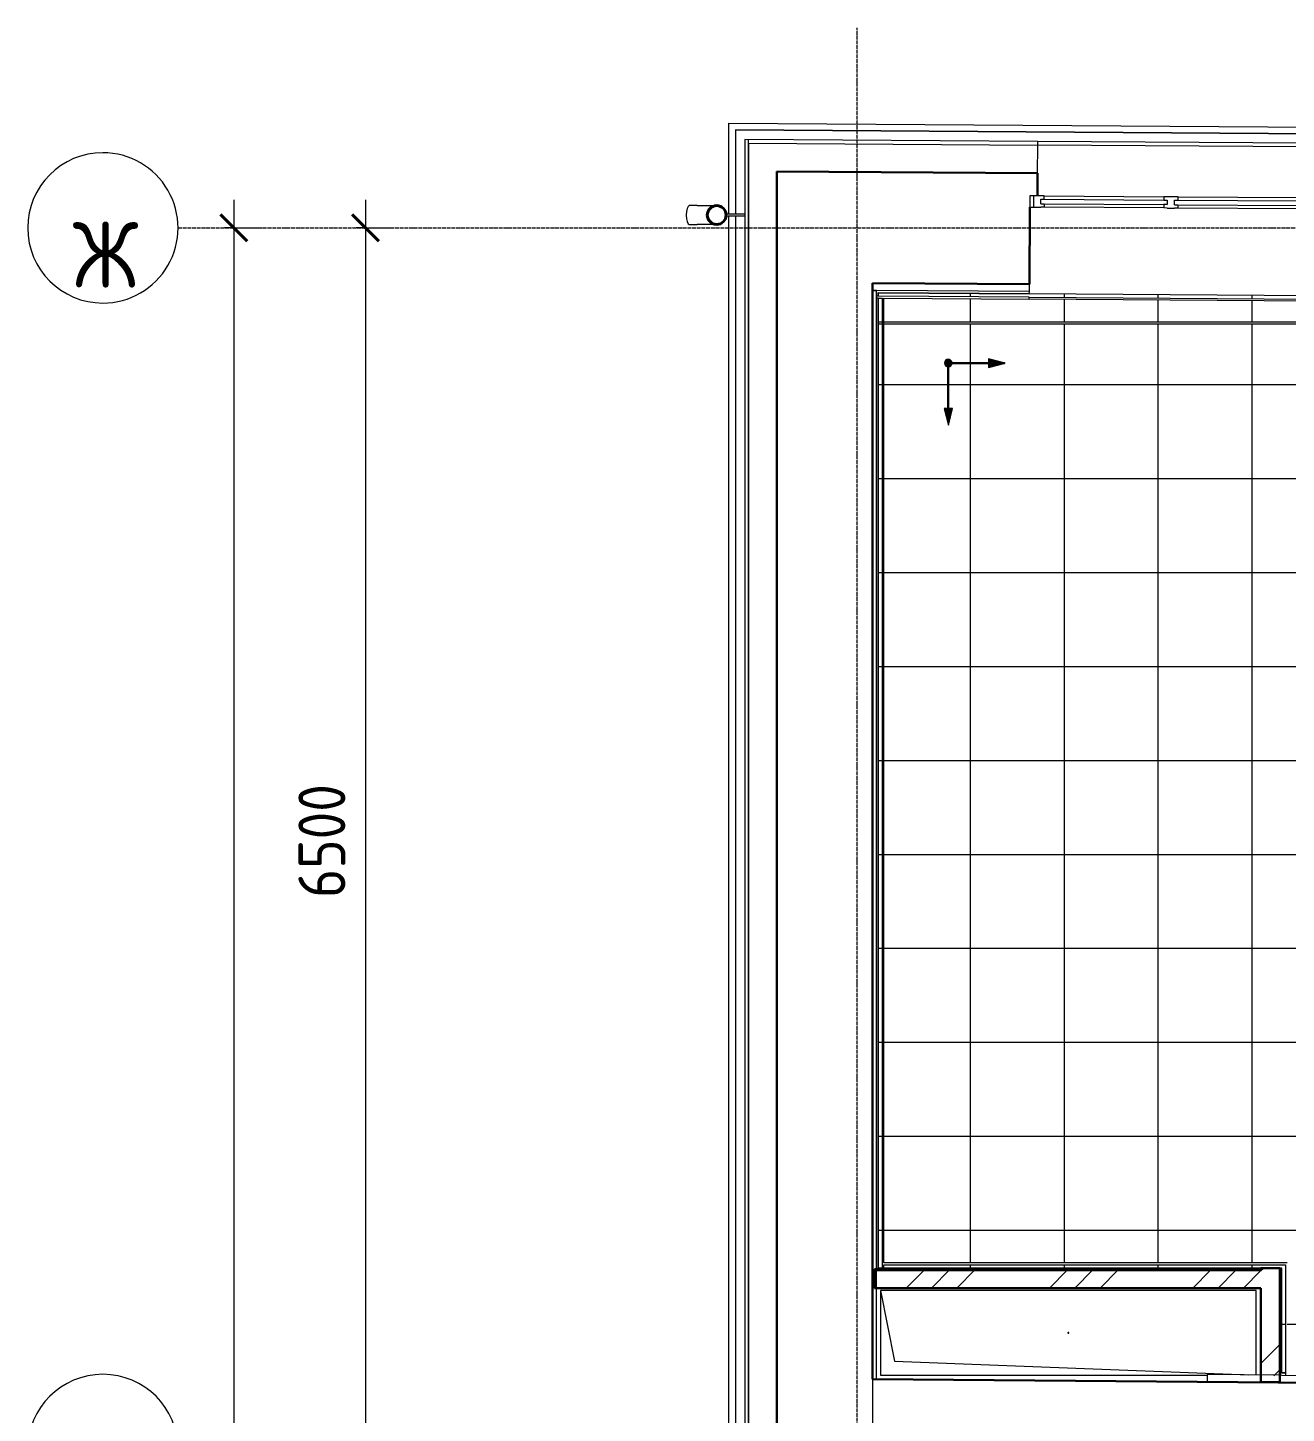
# Model space of a CAD drawing. Header units: millimetres. Extents: x -10915 to 62537, y -37640 to 44223.
# Drawn here: x -10915 to -4216, y 36738 to 44110 of the extents above; entities that cross this region are included whole.
import ezdxf

# ---------------------------------------------------------------- set-up
doc = ezdxf.new("R2010")
doc.units = ezdxf.units.MM
doc.linetypes.add('ADSK_Линия сетки', pattern=[25, 20, -2.5, 0, -2.5])
for name, color, linetype, lineweight in [('_ Окна', 7, 'Continuous', 9), ('Обобщенные модели', 7, 'Continuous', 18), ('Окна', 7, 'Continuous', 9), ('Оси', 7, 'Continuous', 9), ('Перекрытие штриховка', 7, 'Continuous', 18), ('Размеры', 7, 'Continuous', 9), ('Размеры-100', 7, 'Continuous', 9), ('Стены внутренние', 7, 'Continuous', 18), ('Стены наружные', 7, 'Continuous', 18), ('Стены несущие', 7, 'Continuous', 30), ('Стены отделка', 7, 'Continuous', 30), ('Стены штриховка', 7, 'Continuous', 9), ('Узлы', 7, 'Continuous', 18)]:
    doc.layers.add(name, color=color, linetype=linetype, lineweight=lineweight)
doc.layers.add('Линии', color=7, linetype='Continuous', lineweight=9, true_color=0x00a600)
doc.styles.add('GOST Common', font='GOST_Common.ttf', dxfattribs={"width": 0.9, "height": 350})
doc.styles.add('GOST Common_1', font='GOST_Common.ttf', dxfattribs={"width": 0.9, "height": 250})
doc.dimstyles.new('ADSK_Основной_2_5_мм', dxfattribs={"dimscale": 304.8, "dimtxt": 251.428749, "dimasz": 0.463911, "dimexe": 0.492126, "dimexo": 0.492126, "dimgap": 0.098425, "dimtad": 1, "dimrnd": 0.01, "dimdsep": 46, "dimtxsty": 'GOST Common_1', "dimblk1": 'OBLIQUE', "dimblk2": 'OBLIQUE', "dimsah": 1, "dimcen": 0.09, "dimdle": 0.492126, "dimazin": 2, "dimtfac": 1, "dimtdec": 4, "dimtix": 1, "dimtmove": 0, "dimatfit": 3, "dimfxl": 1, "dimtvp": 1, "dimtolj": 1, "dimtzin": 0, "dimlwd": 20, "dimlwe": 20, "dimarcsym": 2})
pattern_1 = [(45, (0, 0), (-381.661, 381.661), []), (45, (134.94, 0), (0, 763.322), []), (45, (-134.94, 0), (0, 763.322), [])]

# ---------------------------------------------------------------- blocks, each defined once
blk = doc.blocks.new('Водосток - Тип 1 _карниз больше 490мм_-5209103-План полов 4-го этажа')
at = {"layer": 'Обобщенные модели'}
for p, q in [((75, 306.2), (75, 263.6)), ((175, 263.6), (175, 306.2)), ((120, 109.1), (120, 10)), ((130, 10), (130, 109.1))]:
    blk.add_line(p, q, dxfattribs=at)
at = {"layer": 'Обобщенные модели', "flags": 128}
for points in [[(75, 173), (75, 174.3), (75, 177), (75, 179.8), (75, 182.9), (75, 186.2), (75, 189.7), (75, 193.4), (75, 197.2), (75, 201.3), (75, 205.5), (75, 209.9), (75, 214.4), (75, 219.1), (75, 224), (75, 229), (75, 234.1), (75, 239.3), (75, 244.6), (75, 250.1), (75, 255.6), (75, 261.3), (75, 263.6)], [(175, 263.6), (175, 258), (175, 252.4), (175, 246.9), (175, 241.5), (175, 236.2), (175, 231.1), (175, 226), (175, 221.1), (175, 216.4), (175, 211.8), (175, 207.3), (175, 203), (175, 198.9), (175, 194.9), (175, 191.2), (175, 187.6), (175, 184.3), (175, 181.1), (175, 178.1), (175, 175.4), (175, 173)]]:
    blk.add_lwpolyline(points, dxfattribs=at)
at = {"layer": 'Обобщенные модели'}
for start, end in [(90, 270), (270, 90)]:
    blk.add_arc((125, 160), 52, start, end, dxfattribs=at)
at = {"layer": 'Обобщенные модели', "lineweight": 40}
for start, end in [(90, 270), (270, 90)]:
    blk.add_arc((125, 160), 50, start, end, dxfattribs=at)
at = {"layer": 'Обобщенные модели'}
for start_param, end_param in [(4.712389, 6.283185), (3.141593, 4.712389)]:
    blk.add_ellipse((125, 306.2), major_axis=(-50, 0), ratio=0.309017, start_param=start_param, end_param=end_param, dxfattribs=at)
blk = doc.blocks.new('окна_rehau_двупольное_2_фрамуги - 1460х2440 _нов_ ок-35-2923875-План полов 4-го этажа')
at = {"layer": '_ Окна', "lineweight": 18}
for p, q in [((-674, 175), (-750, 175)), ((-750, 175), (-750, 115)), ((-692, 133), (-692, 157)), ((-692, 157), (-674, 157)), ((-674, 157), (-674, 175)), ((38, 175), (-38, 175)), ((-38, 175), (-38, 157)), ((-38, 157), (-20, 157)), ((-20, 157), (-20, 133)), ((20, 133), (20, 157)), ((20, 157), (38, 157)), ((38, 157), (38, 175)), ((674, 175), (674, 157)), ((750, 175), (674, 175)), ((674, 157), (692, 157)), ((692, 157), (692, 133)), ((750, 115), (750, 175)), ((-750, 115), (-692, 115)), ((-692, 133), (-674, 133)), ((-674, 115), (-692, 115)), ((-674, 133), (-674, 115)), ((-38, 133), (-38, 115)), ((-20, 133), (-38, 133)), ((-20, 115), (-38, 115)), ((-20, 115), (20, 115)), ((20, 133), (38, 133)), ((38, 115), (20, 115)), ((38, 133), (38, 115)), ((674, 133), (674, 115)), ((692, 133), (674, 133)), ((692, 115), (674, 115)), ((692, 115), (750, 115))]:
    blk.add_line(p, q, dxfattribs=at)
at = {"layer": '_ Окна'}
for p, q in [((-730, 115), (-730, 175)), ((-674, 157), (-38, 157)), ((38, 157), (674, 157)), ((730, 115), (730, 175)), ((-692, 133), (-20, 133)), ((20, 133), (692, 133))]:
    blk.add_line(p, q, dxfattribs=at)
at = {"layer": 'Окна'}
for p, q in [((-674, 175), (-38, 175)), ((38, 175), (674, 175)), ((-38, 115), (-674, 115)), ((674, 115), (38, 115))]:
    blk.add_line(p, q, dxfattribs=at)
blk = doc.blocks.new('GM_Отверстие прямоугольное _в плите_ - Отверстие-6226537-План полов 4-го этажа')
at = {"layer": 'Обобщенные модели'}
for p, q in [((1000, 225), (-1000, 225)), ((-1000, 225), (-1000, -225)), ((-1000, 225), (-925, -150)), ((1000, 225), (-1000, 225)), ((-1000, 225), (-1000, -225)), ((1000, -223.8), (1000, 225)), ((1000, -223.8), (1000, 225)), ((-925, -150), (960.5, -223.5)), ((-1000, -225), (739.2, -225)), ((-1000, -225), (739.2, -225))]:
    blk.add_line(p, q, dxfattribs=at)
for start, end in [(0, 180), (180, 360), (240, 0), (0, 105), (195, 210)]:
    blk.add_arc((0, 0), 2.5, start, end, dxfattribs=at)
blk = doc.blocks.new('Ось сетки - Круг_Ø8 мм-8258-План полов 4-го этажа')
at = {"layer": 'Оси', "lineweight": 20}
for start, end in [(360, 180), (180, 360)]:
    blk.add_arc((0, 0), 4, start, end, dxfattribs=at)
blk = doc.blocks.new('DIMBLOCK13-План полов 4-го этажа')
at = {"layer": 'Размеры-100', "lineweight": 20, "transparency": 16777216}
for p, q in [((-9817.4, 43195), (-9817.4, -155)), ((-9817.4, 43045), (-9867.4, 43045)), ((-9817.4, 43045), (-9667.4, 43045)), ((-9817.4, -5), (-9867.4, -5)), ((-9817.4, -5), (-9667.4, -5))]:
    blk.add_line(p, q, dxfattribs=at)
at = {"layer": 'Размеры-100', "lineweight": 40, "transparency": 16777216}
for p, q in [((-9817.4, 43045), (-9888.1, 43115.7)), ((-9817.4, 43045), (-9746.7, 42974.3)), ((-9817.4, -5), (-9888.1, 65.7)), ((-9817.4, -5), (-9746.7, -75.7))]:
    blk.add_line(p, q, dxfattribs=at)
at = {"layer": 'Размеры-100', "color": 0, "lineweight": 20, "transparency": 16777216, "insert": (-10174.1, 21115.2), "char_height": 250, "width": 971.623, "attachment_point": 1, "rotation": 90, "line_spacing_factor": 1.022761, "style": 'GOST Common_1'}
blk.add_mtext('43050', dxfattribs=at)
blk = doc.blocks.new('_Oblique')
at = {"color": 0, "linetype": 'ByBlock', "lineweight": -2}
blk.add_line((-0.5, -0.5), (0.5, 0.5), dxfattribs=at)
blk = doc.blocks.new('DIMBLOCK14-План полов 4-го этажа')
at = {"layer": 'Размеры-100', "lineweight": 20, "transparency": 16777216}
for p, q in [((-9117.4, 43195), (-9117.4, 36545)), ((-9117.4, 43045), (-9167.4, 43045)), ((-9117.4, 43045), (-8967.4, 43045)), ((-9117.4, 36545), (-9167.4, 36545)), ((-9117.4, 36545), (-8967.4, 36545))]:
    blk.add_line(p, q, dxfattribs=at)
at = {"layer": 'Размеры-100', "lineweight": 40, "transparency": 16777216}
for p, q in [((-9117.4, 43045), (-9188.1, 43115.7)), ((-9117.4, 43045), (-9046.7, 42974.3)), ((-9117.4, 36545), (-9188.1, 36615.7)), ((-9117.4, 36545), (-9046.7, 36474.3))]:
    blk.add_line(p, q, dxfattribs=at)
at = {"layer": 'Размеры-100', "color": 0, "lineweight": 20, "transparency": 16777216, "insert": (-9474.1, 39479.6), "char_height": 250, "width": 756.843, "attachment_point": 1, "rotation": 90, "line_spacing_factor": 1.022761, "style": 'GOST Common_1'}
blk.add_mtext('6500', dxfattribs=at)

msp = doc.modelspace()

# ---------------------------------------------------------------- hatches: boundary and pattern name
at = {"layer": 'Перекрытие штриховка', "lineweight": 9, "true_color": 0x787878}
h = msp.add_hatch(dxfattribs=at)
h.set_pattern_fill('FP_45', color=8, style=0, pattern_type=2)
h.set_pattern_definition([(0, (46602.2, 34711.3), (0, 500), []), (90, (46602.2, 34711.3), (-500, 3e-14), [])])
h.paths.add_polyline_path([(1775.199, 36467.804), (1775.199, 36476.804), (1760.279, 36476.935), (1760.279, 36528.937), (1750.736, 36529.021), (1750.815, 36538.021), (1845.811, 36537.187), (1849.148, 36899.171), (2635.119, 36892.27), (2634.974, 36910.272), (1849.148, 36917.172), (1849.235, 36927.172), (2606.972, 36920.518), (2577.45, 42532.73), (-6357.788, 42532.73), (-6357.788, 37538.058), (-4211.225, 37538.058), (-4211.225, 36980.384), (449.289, 36939.463), (449.026, 36929.465), (-4211.225, 36970.384), (-4211.225, 36952.383), (449.044, 36911.465), (445.865, 36549.478), (540.862, 36548.644), (540.783, 36539.645), (530.782, 36539.645), (530.326, 36487.735), (515.327, 36487.735), (515.327, 36478.867), (530.64, 36478.731), (532.57, 36482.009), (538.247, 36478.665), (542.225, 36478.695), (567.581, 36521.736), (576.197, 36516.66), (580.765, 36524.415), (660.242, 36477.594), (1630.205, 36469.077), (1710.492, 36514.496), (1714.923, 36506.662), (1724.181, 36510.607), (1749.231, 36468.032), (1752.2, 36468.006), (1757.935, 36471.25), (1760.736, 36467.931), (1762.366, 36467.917)])
h.paths.add_polyline_path([(2637.13, 36890.252), (2637.026, 36892.253), (2635.137, 36892.253), (2637.119, 36890.263)])
h.paths.add_polyline_path([(2634.974, 36920.273), (2605.4, 42610.684), (2587.452, 42610.67), (2587.794, 42544.73), (2604.964, 42544.73), (2604.964, 42532.73), (2587.856, 42532.73), (2617.452, 36920.426)])
h.paths.add_polyline_path([(-4239.225, 36952.629), (-4221.225, 36952.629), (-4221.225, 37528.058), (-6357.788, 37528.058), (-6357.788, 37510.058), (-4241.225, 37510.058), (-4241.225, 37508.058), (-4239.225, 37508.058), (-4239.225, 36970.384)])
h.paths.add_polyline_path([(-4239.225, 36950.629), (-4239.385, 36952.471), (-4241.225, 36950.646)])
h.paths.add_polyline_path([(-6385.788, 37508.058), (-6385.788, 37510.058), (-6387.788, 37508.058)])
h.paths.add_polyline_path([(-6367.788, 37510.058), (-6367.788, 42532.73), (-6385.788, 42532.73), (-6385.788, 37510.058)])
h.paths.add_polyline_path([(-1057.718, 42544.73), (2577.794, 42544.73), (2577.45, 42610.872), (-6357.788, 42670.881), (-6357.788, 42544.73), (-1057.786, 42544.73)])
h.paths.add_polyline_path([(-6385.788, 42544.73), (-6367.788, 42544.73), (-6367.788, 42670.948), (-6385.788, 42670.881)])
h.paths.add_polyline_path([(-6385.788, 42699.069), (-6387.788, 42701.083), (-6387.788, 42699.083)])
h.paths.add_polyline_path([(2605.4, 42620.684), (2605.307, 42638.685), (-6385.788, 42699.069), (-6385.788, 42681.069), (2605.307, 42620.685)])
h.paths.add_polyline_path([(2607.307, 42638.672), (2607.229, 42640.605), (2605.4, 42638.685), (2607.296, 42638.672)])
at = {"layer": 'Стены внутренние', "lineweight": 9}
h = msp.add_hatch(dxfattribs=at)
h.set_pattern_fill('FP_1', color=256, style=0, pattern_type=2)
h.set_pattern_definition(pattern_1)
h.paths.add_polyline_path([(-6407.788, 37404.058), (-4351.225, 37404.058), (-4351.225, 37498.058), (-6357.788, 37504.058), (-6360.788, 37498.058), (-6385.788, 37498.058), (-6385.788, 37504.058), (-6391.788, 37504.058), (-6397.788, 37498.058), (-6397.788, 37424.058)])
h = msp.add_hatch(dxfattribs=at)
h.set_pattern_fill('FP_1', color=256, style=0, pattern_type=2)
h.set_pattern_definition(pattern_1)
h.paths.add_polyline_path([(-4351.225, 36930.36), (-4251.225, 36940.628), (-4251.225, 37510.058), (-4351.225, 37510.058), (-4351.225, 36940.628)])
at = {"layer": 'Узлы', "true_color": 0xff0000}
for points in [[(-6015.178, 42305.506), (-6010.002, 42306.188), (-6005.178, 42308.186), (-6001.036, 42311.364), (-5997.858, 42315.506), (-5995.86, 42320.33), (-5995.178, 42325.506), (-5995.86, 42330.683), (-5997.858, 42335.506), (-6001.036, 42339.648), (-6005.178, 42342.827), (-6010.002, 42344.825), (-6015.178, 42345.506), (-6020.355, 42344.825), (-6025.178, 42342.827), (-6029.32, 42339.648), (-6032.499, 42335.506), (-6034.497, 42330.683), (-6035.178, 42325.506), (-6034.497, 42320.33), (-6032.499, 42315.506), (-6029.32, 42311.364), (-6025.178, 42308.186), (-6020.355, 42306.188)], [(-5800.527, 42301.881), (-5712.357, 42325.506), (-5800.527, 42347.49), (-5800.527, 42305.506)], [(-6013.939, 41995.291), (-5991.956, 42083.462), (-6037.564, 42083.462), (-6015.178, 41999.917)]]:
    msp.add_hatch(color=1, dxfattribs=at).paths.add_polyline_path(points)

# ---------------------------------------------------------------- linework, layer by layer
at = {"layer": 'Линии', "color": 1, "lineweight": 30, "true_color": 0xff0000}
for q in [(-5715.178, 42325.506), (-6015.178, 42025.506)]:
    msp.add_line((-6015.178, 42325.506), q, dxfattribs=at)
at = {"layer": 'Линии', "color": 1, "lineweight": 18, "true_color": 0xff0000}
for p, q in [((-5712.357, 42325.506), (-5800.527, 42347.49)), ((-5800.527, 42347.49), (-5800.527, 42301.881)), ((-5800.527, 42301.881), (-5712.357, 42325.506)), ((-6037.564, 42083.462), (-6013.939, 41995.291)), ((-5991.956, 42083.462), (-6037.564, 42083.462)), ((-6013.939, 41995.291), (-5991.956, 42083.462))]:
    msp.add_line(p, q, dxfattribs=at)
for start, end in [(0, 180), (180, 0)]:
    msp.add_arc((-6015.178, 42325.506), 20, start, end, dxfattribs=at)
at = {"layer": 'Оси', "linetype": 'ADSK_Линия сетки'}
for p, q in [((-6500.435, -5022.585), (-6500.435, 44110.064)), ((-10114.729, 43045), (56004.853, 43045))]:
    msp.add_line(p, q, dxfattribs=at)
at = {"layer": 'Стены внутренние'}
for p, q in [((-4084.07, 42655.61), (-5584.037, 42665.684)), ((-5583.969, 42675.684), (-4084.003, 42665.61)), ((-6385.788, 42544.73), (-6367.788, 42544.73)), ((-6357.788, 42544.73), (2577.794, 42544.73)), ((-6367.788, 42532.73), (-6385.788, 42532.73)), ((2577.856, 42532.73), (-6357.788, 42532.73))]:
    msp.add_line(p, q, dxfattribs=at)
at = {"layer": 'Стены наружные'}
for p, q in [((-7182.788, 43118.209), (-7182.788, 43601.457)), ((-7182.788, 43601.457), (3498.384, 43529.707)), ((-7147.788, 43566.221), (-7147.788, 43118.084)), ((3463.559, 43494.94), (-7147.788, 43566.221)), ((-7147.788, 43566.206), (3463.55, 43494.941)), ((-4108.428, 43495.793), (-5538.396, 43505.397)), ((-4108.563, 43475.793), (-5538.531, 43485.397)), ((-7182.788, 32018.209), (-7182.788, 43108.657)), ((-7147.788, 43108.781), (-7147.788, 32018.084)), ((-4083.882, 42683.61), (-5583.849, 42693.684))]:
    msp.add_line(p, q, dxfattribs=at)
at = {"layer": 'Стены несущие'}
for p, q in [((-5539.538, 43335.4), (-6927.788, 43344.724)), ((-6927.788, 43344.724), (-6927.788, 35502.771)), ((-5540.344, 43215.403), (-5539.538, 43335.4)), ((-5583.499, 42745.682), (-5580.746, 43155.673)), ((-6927.788, 35502.771), (-6927.788, 42754.711)), ((-6417.788, 36919.755), (-6417.788, 42751.285)), ((-5583.499, 42745.682), (-6417.746, 42751.285)), ((-5583.499, 42745.682), (-5583.499, 42745.682)), ((-4351.225, 37504.058), (-6407.788, 37504.058)), ((-6407.788, 37504.058), (-6407.788, 37404.058)), ((-4351.225, 37510.058), (-4351.225, 37498.058)), ((-4251.225, 37510.058), (-4351.225, 37510.058)), ((-4251.225, 36904.058), (-4251.225, 37510.058)), ((-6407.788, 37404.058), (-4351.225, 37404.058)), ((-4351.225, 37404.058), (-4351.225, 36904.058)), ((-6417.788, 36919.755), (448.587, 36859.467)), ((-4351.225, 36904.058), (-4251.225, 36904.058))]:
    msp.add_line(p, q, dxfattribs=at)
at = {"layer": 'Стены отделка', "lineweight": 9}
for p, q in [((-5538.396, 43505.397), (-7097.788, 43515.869)), ((-7097.788, 43515.869), (-7097.788, 35502.771)), ((-5538.531, 43485.397), (-5538.396, 43505.397)), ((-7077.788, 43495.735), (-5538.531, 43485.397)), ((-5539.538, 43335.4), (-5538.531, 43485.397)), ((-6927.788, 42754.711), (-6927.788, 43344.724)), ((-6417.746, 42751.285), (-6418.015, 42711.286)), ((-6418.015, 42711.286), (-6397.788, 42711.15)), ((-6397.788, 42711.285), (-6417.788, 42711.285)), ((-6397.788, 36919.755), (-6397.788, 42711.285)), ((-6385.788, 42699.069), (-5583.849, 42693.684)), ((-6385.788, 42681.069), (-6385.788, 42699.069)), ((-5583.849, 42693.684), (-5583.768, 42705.683)), ((-5583.768, 42705.683), (-5583.499, 42745.682)), ((-5583.969, 42675.684), (-6385.788, 42681.069)), ((-6385.788, 37510.058), (-6385.788, 42671.069)), ((-6385.788, 42671.069), (-6367.788, 42670.948)), ((-6367.788, 42670.948), (-6367.788, 37504.058)), ((-6357.788, 42670.881), (-5584.037, 42665.684)), ((-6357.788, 37538.058), (-6357.788, 42670.881)), ((-5584.037, 42665.684), (-5583.969, 42675.684)), ((-4211.225, 37538.058), (-6357.788, 37538.058)), ((-6357.788, 37504.058), (-6357.788, 37528.058)), ((-6357.788, 37528.058), (-4221.225, 37528.058)), ((-4221.225, 37528.058), (-4221.225, 36952.471)), ((-6397.788, 37498.058), (-4351.225, 37498.058)), ((-4351.225, 37510.058), (-6385.788, 37510.058)), ((-4241.225, 37510.058), (-4251.225, 37510.058)), ((-4239.225, 36952.629), (-4239.225, 37508.058)), ((-4637.041, 36944.121), (-4637.393, 36904.123)), ((-4241.225, 36940.646), (-4637.041, 36944.121)), ((-4221.225, 36952.471), (-4239.225, 36952.629)), ((-6417.788, 36919.755), (-6397.788, 36919.755))]:
    msp.add_line(p, q, dxfattribs=at)
at = {"layer": 'Стены штриховка'}
for p, q in [((-7077.788, 35502.771), (-7077.788, 43515.735)), ((-7077.788, 43495.735), (-7077.788, 35502.771)), ((-5583.768, 42705.683), (-6397.788, 42711.15)), ((-6387.788, 42701.083), (-5583.835, 42695.683)), ((-6387.788, 42681.082), (-6387.788, 42701.083)), ((-6385.788, 42681.069), (-6397.788, 42681.15)), ((-6385.788, 42671.069), (-6397.788, 42671.149)), ((-6387.788, 37508.058), (-6387.788, 42671.082)), ((-4351.225, 37508.058), (-6387.788, 37508.058)), ((-4239.225, 37508.058), (-4251.225, 37508.058)), ((-4241.225, 36950.646), (-4241.225, 37510.058)), ((-4239.225, 37510.058), (-4241.225, 37510.058)), ((-4239.225, 37508.058), (-4239.225, 37510.058)), ((-4221.225, 36950.471), (-4241.225, 36950.646)), ((-4241.225, 36940.646), (437.939, 36899.562)), ((-4221.225, 36952.471), (-4221.225, 36940.47)), ((-6417.788, 36919.755), (-6417.788, 36539.741))]:
    msp.add_line(p, q, dxfattribs=at)

# ---------------------------------------------------------------- block references
at = {"layer": 'Обобщенные модели', "rotation": 90.00000000000007}
msp.add_blockref('Водосток - Тип 1 _карниз больше 490мм_-5209103-План полов 4-го этажа', (-7087.788, 42988.433), dxfattribs=at)
at = {"layer": 'Обобщенные модели'}
msp.add_blockref('GM_Отверстие прямоугольное _в плите_ - Отверстие-6226537-План полов 4-го этажа', (-5376.225, 37165.64), dxfattribs=at)
at = {"layer": 'Окна', "rotation": 359.6152078770644}
msp.add_blockref('окна_rehau_двупольное_2_фрамуги - 1460х2440 _нов_ ок-35-2923875-План полов 4-го этажа', (-4831.535, 43035.639), dxfattribs=at)
at = {"layer": 'Оси', "lineweight": 20, "xscale": 99.99999999999993, "yscale": 99.99999999999993, "zscale": 99.99999999999993}
for p, rotation in [((-10514.729, 43045), 269.9999999999995), ((-10514.729, 36545), 269.9999999999994)]:
    msp.add_blockref('Ось сетки - Круг_Ø8 мм-8258-План полов 4-го этажа', p, dxfattribs=dict(at, rotation=rotation))

# ---------------------------------------------------------------- texts
at = {"layer": 'Оси', "insert": (-10500.251, 42902.149), "char_height": 350, "width": 327.6, "attachment_point": 5, "line_spacing_factor": 1.022766, "style": 'GOST Common'}
msp.add_mtext('\\pxqc,t0.25714,0.51429,0.77143,1.02857,1.28571,1.54286,1.8,2.05714,2.31429,2.57143,2.82857,3.08571,3.34286,3.6,3.85714,4.11429,4.37143,4.62857,4.88571,5.14286,5.4,5.65714,5.91429,6.17143,6.42857,6.68571,6.94286,7.2,7.45714,7.71429,7.97143,8.22857;{Ж}', dxfattribs=at)

# ---------------------------------------------------------------- dimensions: what is measured, and where the dimension line sits
at = {"layer": 'Размеры', "lineweight": 20}
for base, p1, p2, override, picture, middle in [((-9817.374, -5), (-9717.389, 43045), (-9717.389, -5), {"dimpost": '<>', "dimfxl": 43050}, 'DIMBLOCK13-План полов 4-го этажа', (-9972.374, 21520)), ((-9117.374, 36545), (-9017.389, 43045), (-9017.389, 36545), {"dimpost": '<>', "dimfxl": 6500}, 'DIMBLOCK14-План полов 4-го этажа', (-9272.374, 39795))]:
    dim = msp.add_linear_dim(base=base, p1=p1, p2=p2, angle=90, dimstyle='ADSK_Основной_2_5_мм', override=override, dxfattribs=at)
    dim.commit()
    dim.dimension.update_dxf_attribs({"geometry": picture, "text_midpoint": middle})

doc.saveas('drawing.dxf')
